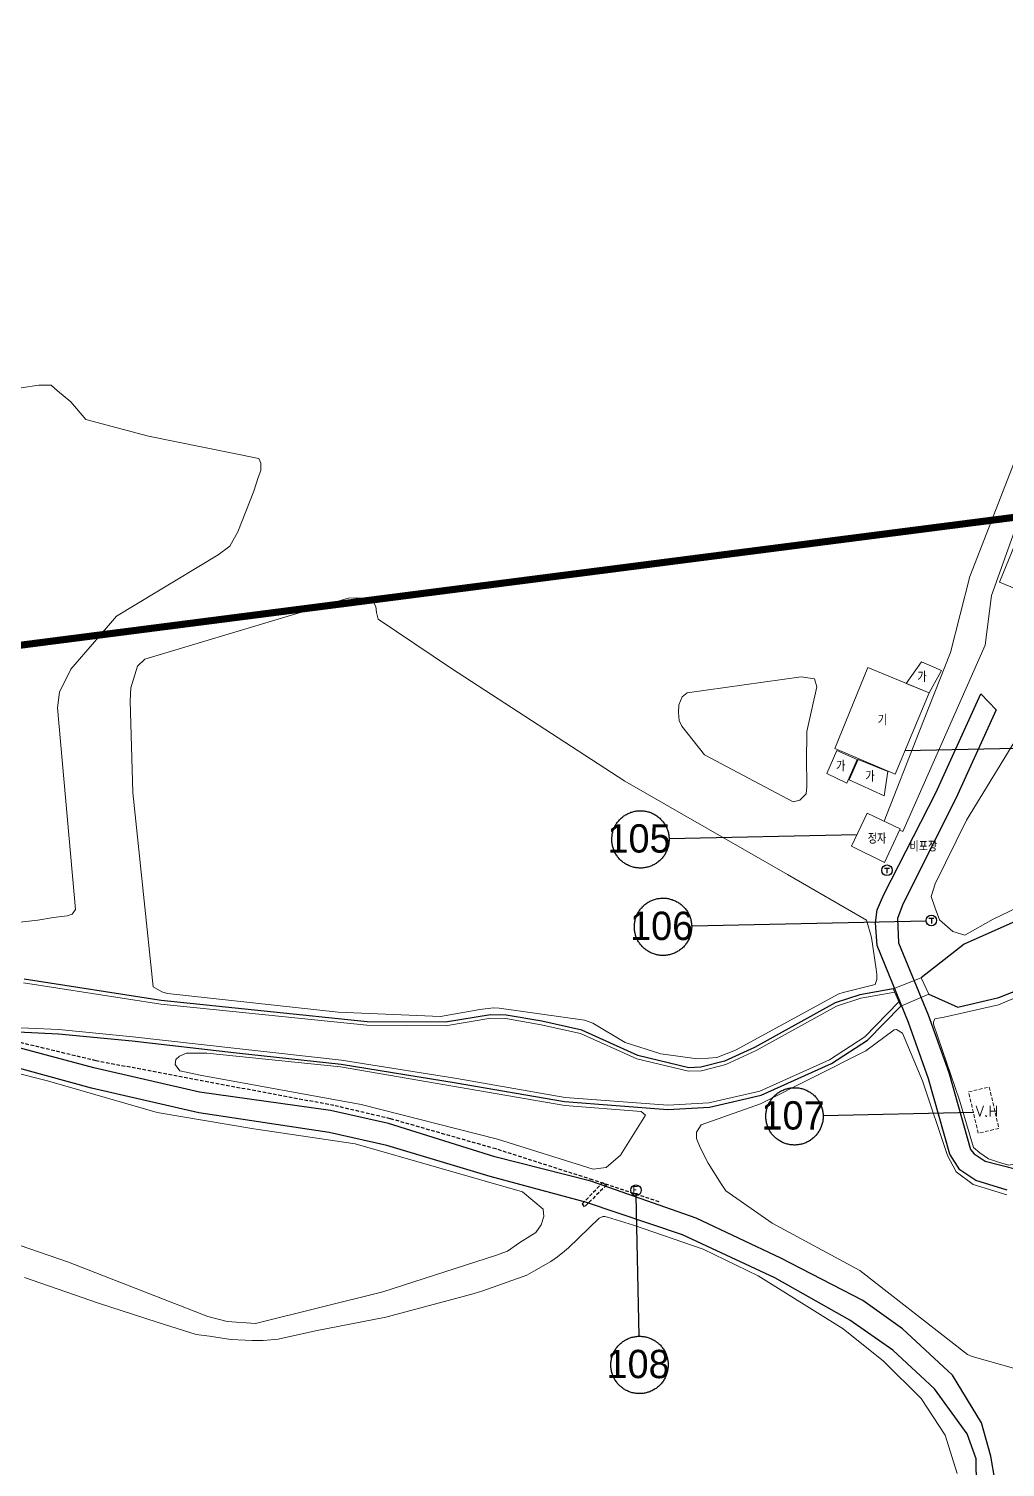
# Model space of a CAD drawing. Extents: x 296690 to 298491, y 586647 to 587790.
# Drawn here: x 296897.7 to 297035.7, y 587098.1 to 587301.4 of the extents above; entities that cross this region are included whole.
import ezdxf
from ezdxf.enums import TextEntityAlignment as Align

# ---------------------------------------------------------------- set-up
doc = ezdxf.new("R2010")
doc.units = 0
doc.header["$MEASUREMENT"] = 0
doc.linetypes.add('DASHED', pattern=[0.75, 0.5, -0.25])
doc.linetypes.add('PHANTOM2', pattern=[1.25, 0.625, -0.125, 0.125, -0.125, 0.125, -0.125])
for name, color, linetype in [('_0넘버링', 7, 'Continuous'), ('_조사구역', 6, 'Continuous'), ('가드레일', 114, 'Continuous'), ('도로_비포장', 27, 'Continuous'), ('도로_콘크리트', 7, 'Continuous'), ('석축_상단', 25, 'SUKCHUK'), ('수로(박스)', 5, 'DASHED'), ('전력주', 2, 'Continuous'), ('지형_상단', 7, 'SUNGJEULTO'), ('통신주', 2, 'Continuous'), ('현황 텍스트', 7, 'Continuous')]:
    doc.layers.add(name, color=color, linetype=linetype)
for name, color, linetype, lineweight in [('건물', 7, 'Continuous', 20), ('교량', 4, 'Continuous', 18), ('바닥재질', 254, 'Continuous', 20), ('밭', 3, 'Continuous', 18), ('석축_하단', 30, 'Continuous', 18)]:
    doc.layers.add(name, color=color, linetype=linetype, lineweight=lineweight)
doc.layers.add('도로_아스콘덧씌우기', color=2, linetype='Continuous', lineweight=20, true_color=0xebef0b)
doc.styles.add('GHS', font='simplex.shx', dxfattribs={"bigfont": 'ngsw.shx'})
doc.styles.add('JKS_FONT', font='', dxfattribs={"height": 1.5})
doc.styles.add('sks-ghs', font='romans.shx', dxfattribs={"bigfont": 'ghs.shx'})
doc.styles.get('JKS_FONT').set_extended_font_data('Expo M')
doc.linetypes.add('SUKCHUK', pattern='A,1,["V",sks-ghs,S=0.5,R=0,X=0.5,Y=0],0.25,["V",sks-ghs,S=0.5,R=0,X=0.5,Y=0],0.25,["V",sks-ghs,S=0.5,R=0,X=0.5,Y=0],1', length=2.5)
doc.linetypes.add('SUNGJEULTO', pattern='A,0.25,["|",sks-ghs,S=0.3,R=0,X=0.5,Y=0.1],0.55,["|",sks-ghs,S=0.15,R=0,X=0.5,Y=0.05],0.25', length=1.05)

# ---------------------------------------------------------------- blocks, each defined once
blk = doc.blocks.new('통신주')
at = {"layer": '통신주', "flags": 128}
for points in [[(-0.37, 0.31), (0.35, 0.31)], [(0, 0.31), (0, -0.42)]]:
    blk.add_lwpolyline(points, dxfattribs=at)
at = {"layer": '통신주'}
blk.add_circle((0, 0), 0.75, dxfattribs=at)
blk = doc.blocks.new('전력주')
at = {"layer": '전력주'}
blk.add_circle((0, 0), 0.75, dxfattribs=at)
at = {"layer": '전력주', "style": 'GHS'}
blk.add_text('E', height=1, rotation=359.9995, dxfattribs=at).set_placement((-0.5, -0.48))

msp = doc.modelspace()

# ---------------------------------------------------------------- linework, layer by layer
at = {"layer": '_0넘버링', "linetype": 'Continuous'}
for p, q in [((297014.76, 587187.48), (296988.24, 587186.91)), ((297024.56, 587175.27), (296991.43, 587174.56)), ((297031.24, 587148.23), (297010.01, 587147.78)), ((296983.54, 587136.5), (296983.97, 587116.62))]:
    msp.add_line(p, q, dxfattribs=at)
for points in [[(297021.56, 587199.38), (297041.65, 587199.81), (297047.92, 587199.95), (297048.06, 587193.62)], [(296980.14, 587186.74), (296980.14, 587186.88), (296980.14, 587187.02), (296980.15, 587187.16), (296980.17, 587187.3), (296980.19, 587187.44), (296980.21, 587187.58), (296980.24, 587187.72), (296980.27, 587187.86), (296980.31, 587187.99), (296980.35, 587188.13), (296980.4, 587188.26), (296980.45, 587188.39), (296980.51, 587188.52), (296980.57, 587188.65), (296980.64, 587188.77), (296980.71, 587188.9), (296980.78, 587189.02), (296980.86, 587189.13), (296980.94, 587189.25), (296981.03, 587189.36), (296981.12, 587189.47), (296981.22, 587189.57), (296981.31, 587189.68), (296981.41, 587189.77), (296981.52, 587189.87), (296981.63, 587189.96), (296981.74, 587190.05), (296981.85, 587190.13), (296981.97, 587190.21), (296982.09, 587190.29), (296982.21, 587190.36), (296982.34, 587190.43), (296982.46, 587190.49), (296982.59, 587190.55), (296982.72, 587190.6), (296982.85, 587190.65), (296982.99, 587190.69), (296983.12, 587190.73), (296983.26, 587190.77), (296983.4, 587190.8), (296983.54, 587190.82), (296983.68, 587190.84), (296983.82, 587190.86), (296983.96, 587190.87), (296984.1, 587190.87), (296984.24, 587190.87), (296984.38, 587190.87), (296984.53, 587190.86), (296984.67, 587190.85), (296984.81, 587190.83), (296984.95, 587190.8), (296985.08, 587190.77), (296985.22, 587190.74), (296985.36, 587190.7), (296985.49, 587190.66), (296985.62, 587190.61), (296985.76, 587190.56), (296985.89, 587190.5), (296986.01, 587190.44), (296986.14, 587190.37), (296986.26, 587190.3), (296986.38, 587190.23), (296986.5, 587190.15), (296986.61, 587190.07), (296986.72, 587189.98), (296986.83, 587189.89), (296986.94, 587189.8), (296987.04, 587189.7), (296987.14, 587189.6), (296987.23, 587189.49), (296987.33, 587189.39), (296987.41, 587189.27), (296987.5, 587189.16), (296987.58, 587189.04), (296987.65, 587188.92), (296987.72, 587188.8), (296987.79, 587188.68), (296987.85, 587188.55), (296987.91, 587188.42), (296987.96, 587188.29), (296988.01, 587188.16), (296988.06, 587188.02), (296988.1, 587187.89), (296988.13, 587187.75), (296988.16, 587187.61), (296988.19, 587187.47), (296988.21, 587187.33), (296988.22, 587187.19), (296988.23, 587187.05), (296988.24, 587186.91), (296988.24, 587186.77), (296988.23, 587186.63), (296988.22, 587186.49), (296988.21, 587186.35), (296988.19, 587186.21), (296988.17, 587186.07), (296988.14, 587185.93), (296988.1, 587185.79), (296988.07, 587185.66), (296988.02, 587185.52), (296987.98, 587185.39), (296987.92, 587185.26), (296987.87, 587185.13), (296987.8, 587185), (296987.74, 587184.87), (296987.67, 587184.75), (296987.59, 587184.63), (296987.52, 587184.51), (296987.43, 587184.4), (296987.35, 587184.29), (296987.26, 587184.18), (296987.16, 587184.07), (296987.06, 587183.97), (296986.96, 587183.87), (296986.86, 587183.78), (296986.75, 587183.69), (296986.64, 587183.6), (296986.52, 587183.52), (296986.41, 587183.44), (296986.29, 587183.36), (296986.17, 587183.29), (296986.04, 587183.22), (296985.91, 587183.16), (296985.79, 587183.1), (296985.66, 587183.05), (296985.52, 587183), (296985.39, 587182.96), (296985.25, 587182.92), (296985.12, 587182.88), (296984.98, 587182.85), (296984.84, 587182.83), (296984.7, 587182.81), (296984.56, 587182.79), (296984.42, 587182.78), (296984.28, 587182.77), (296984.13, 587182.77), (296983.99, 587182.78), (296983.85, 587182.79), (296983.71, 587182.8), (296983.57, 587182.82), (296983.43, 587182.84), (296983.29, 587182.87), (296983.16, 587182.91), (296983.02, 587182.95), (296982.89, 587182.99), (296982.75, 587183.04), (296982.62, 587183.09), (296982.49, 587183.15), (296982.36, 587183.21), (296982.24, 587183.27), (296982.12, 587183.34), (296982, 587183.42), (296981.88, 587183.5), (296981.76, 587183.58), (296981.65, 587183.67), (296981.54, 587183.76), (296981.44, 587183.85), (296981.34, 587183.95), (296981.24, 587184.05), (296981.14, 587184.15), (296981.05, 587184.26), (296980.96, 587184.37), (296980.88, 587184.49), (296980.8, 587184.6), (296980.73, 587184.72), (296980.65, 587184.85), (296980.59, 587184.97), (296980.52, 587185.1), (296980.47, 587185.23), (296980.41, 587185.36), (296980.36, 587185.49), (296980.32, 587185.62), (296980.28, 587185.76), (296980.25, 587185.9), (296980.22, 587186.04), (296980.19, 587186.17), (296980.17, 587186.31), (296980.16, 587186.45), (296980.14, 587186.6), (296980.14, 587186.74)], [(296983.33, 587174.39), (296983.33, 587174.53), (296983.33, 587174.67), (296983.34, 587174.81), (296983.36, 587174.95), (296983.38, 587175.09), (296983.4, 587175.23), (296983.43, 587175.37), (296983.46, 587175.51), (296983.5, 587175.64), (296983.54, 587175.78), (296983.59, 587175.91), (296983.64, 587176.04), (296983.7, 587176.17), (296983.76, 587176.3), (296983.83, 587176.42), (296983.9, 587176.55), (296983.97, 587176.67), (296984.05, 587176.78), (296984.13, 587176.9), (296984.22, 587177.01), (296984.31, 587177.12), (296984.41, 587177.22), (296984.5, 587177.33), (296984.6, 587177.43), (296984.71, 587177.52), (296984.82, 587177.61), (296984.93, 587177.7), (296985.04, 587177.78), (296985.16, 587177.86), (296985.28, 587177.94), (296985.4, 587178.01), (296985.53, 587178.08), (296985.65, 587178.14), (296985.78, 587178.2), (296985.91, 587178.25), (296986.05, 587178.3), (296986.18, 587178.34), (296986.32, 587178.38), (296986.45, 587178.42), (296986.59, 587178.45), (296986.73, 587178.47), (296986.87, 587178.49), (296987.01, 587178.51), (296987.15, 587178.52), (296987.29, 587178.52), (296987.43, 587178.52), (296987.57, 587178.52), (296987.72, 587178.51), (296987.86, 587178.5), (296988, 587178.48), (296988.14, 587178.45), (296988.27, 587178.42), (296988.41, 587178.39), (296988.55, 587178.35), (296988.68, 587178.31), (296988.82, 587178.26), (296988.95, 587178.21), (296989.08, 587178.15), (296989.2, 587178.09), (296989.33, 587178.02), (296989.45, 587177.95), (296989.57, 587177.88), (296989.69, 587177.8), (296989.8, 587177.72), (296989.92, 587177.63), (296990.02, 587177.54), (296990.13, 587177.45), (296990.23, 587177.35), (296990.33, 587177.25), (296990.43, 587177.14), (296990.52, 587177.04), (296990.6, 587176.92), (296990.69, 587176.81), (296990.77, 587176.69), (296990.84, 587176.57), (296990.91, 587176.45), (296990.98, 587176.33), (296991.04, 587176.2), (296991.1, 587176.07), (296991.15, 587175.94), (296991.2, 587175.81), (296991.25, 587175.67), (296991.29, 587175.54), (296991.32, 587175.4), (296991.35, 587175.26), (296991.38, 587175.12), (296991.4, 587174.98), (296991.41, 587174.84), (296991.42, 587174.7), (296991.43, 587174.56), (296991.43, 587174.42), (296991.42, 587174.28), (296991.42, 587174.14), (296991.4, 587174), (296991.38, 587173.86), (296991.36, 587173.72), (296991.33, 587173.58), (296991.3, 587173.44), (296991.26, 587173.31), (296991.21, 587173.17), (296991.17, 587173.04), (296991.11, 587172.91), (296991.06, 587172.78), (296990.99, 587172.65), (296990.93, 587172.53), (296990.86, 587172.4), (296990.78, 587172.28), (296990.71, 587172.16), (296990.62, 587172.05), (296990.54, 587171.94), (296990.45, 587171.83), (296990.35, 587171.72), (296990.25, 587171.62), (296990.15, 587171.52), (296990.05, 587171.43), (296989.94, 587171.34), (296989.83, 587171.25), (296989.72, 587171.17), (296989.6, 587171.09), (296989.48, 587171.01), (296989.36, 587170.94), (296989.23, 587170.87), (296989.11, 587170.81), (296988.98, 587170.75), (296988.85, 587170.7), (296988.71, 587170.65), (296988.58, 587170.61), (296988.44, 587170.57), (296988.31, 587170.53), (296988.17, 587170.5), (296988.03, 587170.48), (296987.89, 587170.46), (296987.75, 587170.44), (296987.61, 587170.43), (296987.47, 587170.43), (296987.32, 587170.42), (296987.18, 587170.43), (296987.04, 587170.44), (296986.9, 587170.45), (296986.76, 587170.47), (296986.62, 587170.5), (296986.48, 587170.52), (296986.35, 587170.56), (296986.21, 587170.6), (296986.08, 587170.64), (296985.94, 587170.69), (296985.81, 587170.74), (296985.68, 587170.8), (296985.55, 587170.86), (296985.43, 587170.92), (296985.31, 587170.99), (296985.19, 587171.07), (296985.07, 587171.15), (296984.95, 587171.23), (296984.84, 587171.32), (296984.73, 587171.41), (296984.63, 587171.5), (296984.53, 587171.6), (296984.43, 587171.7), (296984.33, 587171.81), (296984.24, 587171.91), (296984.15, 587172.02), (296984.07, 587172.14), (296983.99, 587172.26), (296983.92, 587172.37), (296983.84, 587172.5), (296983.78, 587172.62), (296983.72, 587172.75), (296983.66, 587172.88), (296983.6, 587173.01), (296983.55, 587173.14), (296983.51, 587173.28), (296983.47, 587173.41), (296983.44, 587173.55), (296983.41, 587173.69), (296983.38, 587173.83), (296983.36, 587173.96), (296983.35, 587174.11), (296983.34, 587174.25), (296983.33, 587174.39)], [(297001.91, 587147.61), (297001.91, 587147.75), (297001.91, 587147.89), (297001.92, 587148.03), (297001.94, 587148.17), (297001.96, 587148.31), (297001.98, 587148.45), (297002.01, 587148.59), (297002.04, 587148.73), (297002.08, 587148.86), (297002.12, 587149), (297002.17, 587149.13), (297002.22, 587149.26), (297002.28, 587149.39), (297002.34, 587149.52), (297002.41, 587149.64), (297002.48, 587149.77), (297002.55, 587149.89), (297002.63, 587150), (297002.71, 587150.12), (297002.8, 587150.23), (297002.89, 587150.34), (297002.98, 587150.44), (297003.08, 587150.55), (297003.18, 587150.64), (297003.29, 587150.74), (297003.4, 587150.83), (297003.51, 587150.92), (297003.62, 587151), (297003.74, 587151.08), (297003.86, 587151.16), (297003.98, 587151.23), (297004.1, 587151.29), (297004.23, 587151.36), (297004.36, 587151.41), (297004.49, 587151.47), (297004.62, 587151.52), (297004.76, 587151.56), (297004.89, 587151.6), (297005.03, 587151.64), (297005.17, 587151.67), (297005.31, 587151.69), (297005.45, 587151.71), (297005.59, 587151.73), (297005.73, 587151.74), (297005.87, 587151.74), (297006.01, 587151.74), (297006.15, 587151.74), (297006.29, 587151.73), (297006.44, 587151.71), (297006.58, 587151.7), (297006.72, 587151.67), (297006.85, 587151.64), (297006.99, 587151.61), (297007.13, 587151.57), (297007.26, 587151.53), (297007.39, 587151.48), (297007.53, 587151.43), (297007.66, 587151.37), (297007.78, 587151.31), (297007.91, 587151.24), (297008.03, 587151.17), (297008.15, 587151.1), (297008.27, 587151.02), (297008.38, 587150.94), (297008.49, 587150.85), (297008.6, 587150.76), (297008.71, 587150.67), (297008.81, 587150.57), (297008.91, 587150.47), (297009, 587150.36), (297009.1, 587150.25), (297009.18, 587150.14), (297009.27, 587150.03), (297009.35, 587149.91), (297009.42, 587149.79), (297009.49, 587149.67), (297009.56, 587149.55), (297009.62, 587149.42), (297009.68, 587149.29), (297009.73, 587149.16), (297009.78, 587149.03), (297009.83, 587148.89), (297009.87, 587148.76), (297009.9, 587148.62), (297009.93, 587148.48), (297009.96, 587148.34), (297009.98, 587148.2), (297009.99, 587148.06), (297010, 587147.92), (297010.01, 587147.78), (297010.01, 587147.64), (297010, 587147.5), (297009.99, 587147.36), (297009.98, 587147.22), (297009.96, 587147.08), (297009.94, 587146.94), (297009.91, 587146.8), (297009.87, 587146.66), (297009.84, 587146.52), (297009.79, 587146.39), (297009.74, 587146.26), (297009.69, 587146.13), (297009.64, 587146), (297009.57, 587145.87), (297009.51, 587145.74), (297009.44, 587145.62), (297009.36, 587145.5), (297009.28, 587145.38), (297009.2, 587145.27), (297009.12, 587145.16), (297009.03, 587145.05), (297008.93, 587144.94), (297008.83, 587144.84), (297008.73, 587144.74), (297008.63, 587144.65), (297008.52, 587144.56), (297008.41, 587144.47), (297008.29, 587144.38), (297008.18, 587144.3), (297008.06, 587144.23), (297007.94, 587144.16), (297007.81, 587144.09), (297007.68, 587144.03), (297007.56, 587143.97), (297007.42, 587143.92), (297007.29, 587143.87), (297007.16, 587143.82), (297007.02, 587143.78), (297006.88, 587143.75), (297006.75, 587143.72), (297006.61, 587143.7), (297006.47, 587143.67), (297006.33, 587143.66), (297006.19, 587143.65), (297006.04, 587143.64), (297005.9, 587143.64), (297005.76, 587143.65), (297005.62, 587143.66), (297005.48, 587143.67), (297005.34, 587143.69), (297005.2, 587143.71), (297005.06, 587143.74), (297004.93, 587143.78), (297004.79, 587143.82), (297004.65, 587143.86), (297004.52, 587143.91), (297004.39, 587143.96), (297004.26, 587144.02), (297004.13, 587144.08), (297004.01, 587144.14), (297003.89, 587144.21), (297003.77, 587144.29), (297003.65, 587144.37), (297003.53, 587144.45), (297003.42, 587144.54), (297003.31, 587144.63), (297003.21, 587144.72), (297003.11, 587144.82), (297003.01, 587144.92), (297002.91, 587145.02), (297002.82, 587145.13), (297002.73, 587145.24), (297002.65, 587145.36), (297002.57, 587145.47), (297002.49, 587145.59), (297002.42, 587145.72), (297002.36, 587145.84), (297002.29, 587145.97), (297002.24, 587146.1), (297002.18, 587146.23), (297002.13, 587146.36), (297002.09, 587146.49), (297002.05, 587146.63), (297002.02, 587146.77), (297001.99, 587146.9), (297001.96, 587147.04), (297001.94, 587147.18), (297001.92, 587147.32), (297001.91, 587147.46), (297001.91, 587147.61)], [(296980, 587112.48), (296980, 587112.62), (296980.01, 587112.76), (296980.02, 587112.9), (296980.03, 587113.04), (296980.05, 587113.18), (296980.08, 587113.32), (296980.1, 587113.46), (296980.14, 587113.6), (296980.18, 587113.74), (296980.22, 587113.87), (296980.27, 587114), (296980.32, 587114.13), (296980.38, 587114.26), (296980.44, 587114.39), (296980.5, 587114.52), (296980.57, 587114.64), (296980.65, 587114.76), (296980.73, 587114.88), (296980.81, 587114.99), (296980.9, 587115.1), (296980.99, 587115.21), (296981.08, 587115.32), (296981.18, 587115.42), (296981.28, 587115.52), (296981.38, 587115.61), (296981.49, 587115.7), (296981.6, 587115.79), (296981.72, 587115.87), (296981.83, 587115.95), (296981.95, 587116.03), (296982.08, 587116.1), (296982.2, 587116.17), (296982.33, 587116.23), (296982.46, 587116.29), (296982.59, 587116.34), (296982.72, 587116.39), (296982.85, 587116.43), (296982.99, 587116.47), (296983.13, 587116.51), (296983.27, 587116.54), (296983.4, 587116.56), (296983.54, 587116.58), (296983.68, 587116.6), (296983.83, 587116.61), (296983.97, 587116.62), (296984.11, 587116.62), (296984.25, 587116.61), (296984.39, 587116.6), (296984.53, 587116.59), (296984.67, 587116.57), (296984.81, 587116.55), (296984.95, 587116.52), (296985.09, 587116.48), (296985.22, 587116.44), (296985.36, 587116.4), (296985.49, 587116.35), (296985.62, 587116.3), (296985.75, 587116.24), (296985.88, 587116.18), (296986, 587116.12), (296986.13, 587116.05), (296986.25, 587115.97), (296986.36, 587115.89), (296986.48, 587115.81), (296986.59, 587115.72), (296986.7, 587115.63), (296986.8, 587115.54), (296986.91, 587115.44), (296987, 587115.34), (296987.1, 587115.24), (296987.19, 587115.13), (296987.28, 587115.02), (296987.36, 587114.9), (296987.44, 587114.79), (296987.52, 587114.67), (296987.59, 587114.54), (296987.66, 587114.42), (296987.72, 587114.29), (296987.78, 587114.16), (296987.83, 587114.03), (296987.88, 587113.9), (296987.92, 587113.77), (296987.96, 587113.63), (296988, 587113.49), (296988.03, 587113.35), (296988.05, 587113.22), (296988.07, 587113.08), (296988.09, 587112.94), (296988.1, 587112.79), (296988.1, 587112.65), (296988.1, 587112.51), (296988.1, 587112.37), (296988.09, 587112.23), (296988.08, 587112.09), (296988.06, 587111.95), (296988.03, 587111.81), (296988, 587111.67), (296987.97, 587111.53), (296987.93, 587111.4), (296987.89, 587111.26), (296987.84, 587111.13), (296987.79, 587111), (296987.73, 587110.87), (296987.67, 587110.74), (296987.6, 587110.62), (296987.53, 587110.49), (296987.46, 587110.37), (296987.38, 587110.26), (296987.3, 587110.14), (296987.21, 587110.03), (296987.12, 587109.92), (296987.03, 587109.82), (296986.93, 587109.71), (296986.83, 587109.62), (296986.72, 587109.52), (296986.62, 587109.43), (296986.5, 587109.34), (296986.39, 587109.26), (296986.27, 587109.18), (296986.15, 587109.1), (296986.03, 587109.03), (296985.91, 587108.96), (296985.78, 587108.9), (296985.65, 587108.84), (296985.52, 587108.79), (296985.39, 587108.74), (296985.25, 587108.7), (296985.12, 587108.66), (296984.98, 587108.62), (296984.84, 587108.59), (296984.7, 587108.57), (296984.56, 587108.55), (296984.42, 587108.53), (296984.28, 587108.52), (296984.14, 587108.52), (296984, 587108.52), (296983.86, 587108.52), (296983.72, 587108.53), (296983.58, 587108.54), (296983.44, 587108.56), (296983.3, 587108.59), (296983.16, 587108.62), (296983.02, 587108.65), (296982.89, 587108.69), (296982.75, 587108.73), (296982.62, 587108.78), (296982.49, 587108.83), (296982.36, 587108.89), (296982.23, 587108.95), (296982.1, 587109.02), (296981.98, 587109.09), (296981.86, 587109.16), (296981.74, 587109.24), (296981.63, 587109.32), (296981.52, 587109.41), (296981.41, 587109.5), (296981.3, 587109.59), (296981.2, 587109.69), (296981.1, 587109.79), (296981.01, 587109.9), (296980.92, 587110), (296980.83, 587110.12), (296980.75, 587110.23), (296980.67, 587110.35), (296980.59, 587110.47), (296980.52, 587110.59), (296980.45, 587110.71), (296980.39, 587110.84), (296980.33, 587110.97), (296980.28, 587111.1), (296980.23, 587111.23), (296980.19, 587111.37), (296980.15, 587111.5), (296980.11, 587111.64), (296980.08, 587111.78), (296980.06, 587111.92), (296980.04, 587112.06), (296980.02, 587112.2), (296980.01, 587112.34), (296980, 587112.48)]]:
    msp.add_lwpolyline(points, dxfattribs=at)
at = {"layer": '_조사구역', "color": 1, "linetype": 'PHANTOM2', "ltscale": 10, "const_width": 1, "flags": 128}
msp.add_lwpolyline([(296888.84, 587577.29), (296916.15, 587564.87), (296917.16, 587546.98), (296944.06, 587499.88), (296962.64, 587506.35), (296964.44, 587470.58), (296997.02, 587434.8), (296987.35, 587416.46), (297013.51, 587382.87), (297017.84, 587370.08), (297028.94, 587352.6), (297029.92, 587342.81), (297037.31, 587334.59), (297040.56, 587314.96), (297070.47, 587308.46), (297100.62, 587240.51), (296816.88, 587204.01), (296810.03, 587153.67), (296842.85, 587123.71), (296813.17, 587102.47), (296801.87, 587080.63), (296792.42, 587066.55), (296780.99, 587053.96), (296729.3, 587013.64), (296789.94, 586992.35), (296824.61, 587004.26), (296850.23, 586942.24), (296893.72, 586957.02), (296943.19, 587021.67), (296972.09, 586999.95), (296987, 586998.05), (297023.23, 586997.93), (297046.89, 586904.34), (297072.38, 586919.28), (297092.13, 586914.81), (297140.05, 586929.39), (297161.26, 587039.31), (297169.67, 587043.4), (297143.69, 587095.58), (297202.29, 587171.68), (297208.17, 587171.56), (297223.3, 587185.23), (297231.66, 587208.89), (297261.64, 587209.69), (297274.46, 587204.56), (297288.68, 587207.29), (297312.55, 587205.4), (297330.39, 587243.47), (297352.25, 587274.95), (297366.21, 587284.27), (297417.02, 587287.72), (297445.1, 587268.3), (297503.61, 587227.81), (297523.96, 587277.06), (297579.61, 587285.31), (297639.29, 587334.83), (297716.69, 587369.95), (297740.28, 587286.16), (297825.46, 587201.84), (297873.06, 587112.59), (297985.44, 587163.71), (298083.12, 587194.83), (298077.66, 587264.11), (298068.85, 587288.67), (298075.49, 587302.92), (298064.34, 587344.33), (298031.59, 587377.11), (298044.64, 587441.82), (298042.94, 587499.78), (298028.92, 587538.45), (298039.34, 587564.95), (298043.46, 587576.46), (298029.63, 587619.83), (298018.44, 587640.96), (298021.43, 587663.04), (298018.74, 587675.87), (298016.58, 587686.14), (298003.66, 587699.07), (297992.44, 587709.1), (297988.83, 587725.13), (297944.08, 587728.99), (297800.52, 587643.82), (297772.38, 587662.14), (297757.38, 587592.19), (297693.21, 587575.36), (297656.54, 587574.02), (297572.22, 587570.95), (297613.4, 587635.68), (297629.04, 587661.26), (297639.97, 587676.97), (297661.05, 587707.24), (297598.57, 587775.35), (297577.8, 587771.53), (297529.25, 587759.19), (297490.27, 587737.05), (297479.32, 587721.33), (297454.97, 587717.47), (297250.91, 587692.79), (297212.29, 587661.66), (297187.56, 587688.51), (297176.05, 587696.22), (297149.46, 587697.29), (297117.93, 587719.01), (297086.05, 587732.64), (297066.45, 587740.82), (297055.85, 587761.22), (297045.64, 587752.78), (296998.56, 587747.18), (296975.92, 587745.76), (296966.62, 587742.51), (296946.71, 587733.47), (296916.68, 587715.59), (296875.89, 587729.39), (296872.69, 587730.05), (296872.4, 587730.11), (296864.88, 587731.65), (296743.31, 587733.69), (296691.62, 587698.85), (296718.09, 587653.84), (296730.15, 587649.14), (296737.49, 587637.8), (296758.71, 587639.51), (296767.47, 587630.15), (296786.92, 587626.97), (296789.39, 587586.73), (296810.55, 587586.52), (296815.91, 587576.91), (296842.39, 587563.91), (296888.84, 587577.29)], dxfattribs=at)
at = {"layer": '가드레일', "linetype": 'DASHED'}
for p, q in [((296907.25, 587155.54), (296888.16, 587160.13)), ((296921.68, 587152.8), (296907.25, 587155.54)), ((296940.88, 587149.22), (296921.68, 587152.8)), ((296948.82, 587147.36), (296940.88, 587149.22)), ((296963.78, 587143.08), (296948.82, 587147.36)), ((296977.41, 587138.72), (296963.78, 587143.08)), ((296986.84, 587135.62), (296977.41, 587138.72))]:
    msp.add_line(p, q, dxfattribs=at)
at = {"layer": '건물'}
for points in [[(297054.39, 587244.28), (297044.21, 587219.34), (297034.91, 587223.19), (297045.18, 587248.29), (297054.39, 587244.28)], [(297023.89, 587211.93), (297021.75, 587208.87), (297024.97, 587207.54), (297026.71, 587210.71), (297023.89, 587211.93)], [(297024.97, 587207.54), (297020.17, 587196.05), (297011.64, 587199.65), (297016.32, 587211.11), (297024.97, 587207.54)], [(297014.81, 587198.12), (297013.35, 587194.76), (297010.51, 587196.13), (297011.95, 587199.38), (297014.81, 587198.12)], [(297019.15, 587196.41), (297018.62, 587193), (297013.68, 587195.26), (297014.98, 587198.1), (297019.15, 587196.41)], [(297020.9, 587188.31), (297018.66, 587183.57), (297014, 587185.88), (297016.23, 587190.55), (297020.9, 587188.31)]]:
    msp.add_lwpolyline(points, dxfattribs=at)
at = {"layer": '건물', "linetype": 'DASHED'}
msp.add_lwpolyline([(297031.92, 587145.31), (297030.56, 587151.16), (297033.49, 587151.83), (297034.84, 587145.99), (297031.92, 587145.31)], dxfattribs=at)
at = {"layer": '교량'}
msp.add_lwpolyline([(297023.88, 587167.28), (297019.91, 587165.71), (297020.97, 587163.28), (297024.92, 587164.95), (297023.88, 587167.28)], dxfattribs=at)
at = {"layer": '도로_비포장'}
for p, q in [((297025.91, 587193.38), (297032.3, 587207.37)), ((297032.3, 587207.37), (297034.48, 587205.14)), ((297034.48, 587205.14), (297028.75, 587192.59)), ((297018.58, 587179.02), (297025.91, 587193.38)), ((297028.75, 587192.59), (297021.26, 587177.66)), ((297017.64, 587176.85), (297018.58, 587179.02)), ((297021.26, 587177.66), (297020.51, 587175.66)), ((297017.41, 587175.04), (297017.64, 587176.85)), ((297017.66, 587171.84), (297017.41, 587175.04)), ((297020.51, 587175.66), (297020.64, 587172.23)), ((297022.07, 587160.97), (297017.66, 587171.84)), ((297020.64, 587172.23), (297024.86, 587162.05)), ((297024.9, 587152.99), (297022.07, 587160.97)), ((297024.86, 587162.05), (297027.76, 587153.9)), ((297027.89, 587142.36), (297024.9, 587152.99)), ((297027.76, 587153.9), (297030.85, 587143)), ((297030.85, 587143), (297031.34, 587142.39)), ((297031.34, 587142.39), (297032.89, 587141.36)), ((297029.31, 587140.14), (297027.89, 587142.36)), ((297032.89, 587141.36), (297037.15, 587140.29)), ((297031.59, 587138.62), (297029.31, 587140.14)), ((297036.02, 587137.26), (297031.59, 587138.62))]:
    msp.add_line(p, q, dxfattribs=at)
at = {"layer": '도로_아스콘덧씌우기'}
for points in [[(297018.64, 587189.4), (297023.59, 587202), (297028.02, 587213.25), (297030.75, 587223.98), (297041.07, 587250.5), (297048.23, 587270.95), (297051.3, 587276.45), (297056.36, 587283.51), (297057.13, 587285.79), (297057.96, 587287.27), (297057.92, 587288.91)], [(297020.83, 587188.15), (297021.29, 587187.96), (297032.9, 587214.26), (297033.8, 587221.29), (297043.89, 587249.48), (297050.98, 587269.71), (297053.8, 587274.78), (297058.96, 587281.22), (297060.25, 587282), (297062.18, 587281.92), (297063.62, 587281.07)]]:
    msp.add_lwpolyline(points, dxfattribs=at)
at = {"layer": '도로_콘크리트'}
for points in [[(297034.31, 587096.08), (297033.71, 587099.7), (297032.38, 587104.41), (297028.27, 587111.13), (297021.23, 587117.68), (297015.62, 587121.65), (297004.04, 587127.66), (296992.04, 587133.29), (296977.2, 587138.54), (296963.61, 587141.95), (296948.57, 587146.68), (296940.38, 587148.51), (296921.88, 587151.13), (296906.96, 587154.55), (296888.07, 587159.6)], [(297031.67, 587095.5), (297031.64, 587099.31), (297030.38, 587102.82), (297025.76, 587109.18), (297019.86, 587114.64), (297013.76, 587118.89), (297003.16, 587124.88), (296990.14, 587130.97), (296976.43, 587135.57), (296962.97, 587139.21), (296948.36, 587143.55), (296940.22, 587145.4), (296921.78, 587148.19), (296906.63, 587151.66), (296887.51, 587156.89)]]:
    msp.add_lwpolyline(points, dxfattribs=at)
at = {"layer": '밭'}
for points in [[(296891.62, 587249.87), (296899.17, 587251.02), (296900.89, 587250.99), (296901.82, 587250.22), (296903.68, 587248.64), (296905.82, 587246.14), (296914.66, 587243.79), (296930.25, 587240.64), (296930.56, 587239.98), (296930.55, 587238.95), (296930.16, 587237.95), (296929.55, 587236.01), (296927.3, 587230.26), (296926.15, 587228.25), (296924.49, 587227.05), (296910.14, 587218.36), (296907.03, 587214.75), (296903.7, 587210.89), (296902.11, 587207.62), (296901.82, 587205.42), (296904.36, 587176.94), (296903.87, 587176.25), (296903.17, 587176.03), (296901.26, 587175.8), (296899.02, 587175.42), (296895.21, 587174.98)], [(297012.21, 587164.99), (296997.62, 587157.02), (296995, 587156.03), (296993.8, 587155.91), (296992.25, 587155.83), (296987.06, 587156.54), (296982.05, 587158.13), (296977.48, 587160.84), (296976.26, 587161.27), (296964.23, 587162.98), (296963.42, 587163.01), (296961.48, 587162.8), (296955.93, 587161.81), (296941.45, 587162.4), (296917.33, 587165.05), (296916.57, 587165.27), (296915.32, 587165.97), (296912.46, 587193.46), (296912.06, 587206.42), (296912.18, 587208.22), (296913.1, 587211.29), (296914.17, 587212.28), (296942.87, 587220.91), (296944.13, 587220.95), (296945.33, 587220.86), (296946.34, 587220.58), (296946.8, 587219.73), (296946.88, 587218.86), (296947.11, 587217.92), (296957.49, 587210.98), (296981.96, 587195.05), (297004.97, 587181.85), (297016.12, 587175.4), (297016.83, 587172.96), (297017.5, 587168.48), (297017.59, 587167.75), (297017.6, 587167.03), (297017.36, 587166.31), (297012.83, 587165.19), (297012.21, 587164.99)], [(297006.7, 587192.39), (297005.77, 587192.15), (296993.23, 587198.76), (296990.03, 587202.82), (296989.64, 587203.61), (296989.58, 587204.75), (296989.61, 587205.84), (296990.09, 587206.99), (296990.78, 587207.51), (297006.9, 587209.78), (297008.8, 587209.53), (297009.1, 587208.38), (297007.72, 587202.05), (297007.67, 587197.68), (297007.7, 587195.05), (297007.71, 587194.24), (297007.63, 587193.28), (297006.7, 587192.39)], [(297034.02, 587175.55), (297030.03, 587173.31), (297028.35, 587173.83), (297026.44, 587175.47), (297025.82, 587177.09), (297025.27, 587178.76), (297025.85, 587180.56), (297030.28, 587189.52), (297038.53, 587203.01), (297039.36, 587203.78), (297042.48, 587203.09), (297061.15, 587191.75), (297057.98, 587187.39), (297050.42, 587183.4), (297034.02, 587175.55)], [(297052.51, 587143.6), (297044.04, 587142.21), (297038.68, 587141.24), (297036.18, 587140.8), (297034.77, 587141.2), (297033.39, 587141.69), (297032.15, 587142.53), (297031.25, 587143.29), (297029.28, 587150), (297025.59, 587160.73), (297025.58, 587160.99), (297025.81, 587161.47), (297027.13, 587161.72), (297034.81, 587163.47), (297047.99, 587168.99), (297052.51, 587143.6)], [(296873.12, 587159.57), (296900.4, 587152.73), (296915.87, 587148.22), (296929.57, 587145.91), (296943.89, 587143.81), (296967.52, 587137.05), (296970.43, 587134.6), (296970.54, 587133.52)], [(297036.9, 587112.09), (297031.07, 587113.76), (297030.43, 587114.02), (297015.21, 587125.92), (297002.81, 587132.62), (296996.27, 587137.19), (296995.6, 587138.15), (296993.74, 587141.09), (296992.63, 587143.31), (296992.09, 587144.55), (296992.11, 587145.48), (296992.75, 587146.48), (297001.17, 587149.47), (297016.04, 587156.94), (297020.05, 587159.9), (297020.36, 587159.98), (297021.2, 587159.45), (297024.04, 587152.69), (297027.56, 587142.15), (297028.79, 587139.83), (297031.21, 587138.05), (297035.96, 587136.62)], [(296981.35, 587142.21), (296979.36, 587140.45), (296977.53, 587140.22), (296964, 587144.45), (296944.73, 587149.36), (296921.96, 587153.52), (296919.1, 587154.1), (296918.45, 587155.04), (296918.52, 587155.73), (296919.07, 587156.21), (296920.06, 587156.64), (296922.93, 587156.64), (296941.82, 587154.68), (296973.5, 587149.24), (296984.27, 587148.37), (296984.89, 587147.84), (296981.35, 587142.21)], [(296970.54, 587133.52), (296970.14, 587132.37), (296969.4, 587131.26), (296967.13, 587129.85), (296965.42, 587128.64), (296963.7, 587128.03), (296947.77, 587122.9), (296929.79, 587118.42), (296925.78, 587118.72), (296923.06, 587119.41), (296903.37, 587127.07), (296890.88, 587131.38)], [(296897.14, 587124.94), (296907.6, 587121.29), (296915.9, 587118.61), (296921.41, 587116.89), (296923.29, 587116.62), (296926.28, 587116.18), (296928.34, 587116.09), (296929.32, 587116.03), (296930.89, 587116.04), (296931.97, 587116.1), (296933, 587116.19), (296938.26, 587117.38), (296948.21, 587119.3), (296959.13, 587122.23), (296960.67, 587122.67), (296961.93, 587123.03), (296968.15, 587125.27), (296969.14, 587125.81), (296971.53, 587127.18), (296972.46, 587127.85), (296973.45, 587128.63), (296974.01, 587129.11), (296978.37, 587133.32), (296978.89, 587133.54), (296979.17, 587133.54), (296979.51, 587133.46), (296983.19, 587132.34), (296993.04, 587128.93), (297000.83, 587125.16), (297012.82, 587117.69), (297018.53, 587113.08), (297023.87, 587107.82), (297027.26, 587102.64), (297028.96, 587097.23)]]:
    msp.add_lwpolyline(points, dxfattribs=at)
at = {"layer": '석축_상단'}
for p, q in [((296916.48, 587164.04), (296897.09, 587167.06)), ((297015.21, 587164.85), (297011.69, 587163.71)), ((297019.91, 587165.71), (297015.21, 587164.85)), ((296945.56, 587161.07), (296916.48, 587164.04)), ((297011.69, 587163.71), (297000.3, 587157.44)), ((297016.29, 587158.47), (297020.97, 587163.28)), ((296956.62, 587161.01), (296945.56, 587161.07)), ((296963.01, 587162.05), (296956.62, 587161.01)), ((296965.21, 587162.01), (296963.01, 587162.05)), ((296970.26, 587161.13), (296965.21, 587162.01)), ((296975.89, 587159.89), (296970.26, 587161.13)), ((296891.93, 587159.83), (296901.97, 587159.34)), ((296901.97, 587159.34), (296912.38, 587158.34)), ((296983.84, 587156.29), (296975.89, 587159.89)), ((296912.38, 587158.34), (296927.09, 587156.68)), ((296927.09, 587156.68), (296941.88, 587155.05)), ((297000.3, 587157.44), (296996.09, 587155.51)), ((297011.21, 587155.16), (297016.29, 587158.47)), ((296941.88, 587155.05), (296958.13, 587152.44)), ((296991.04, 587154.56), (296983.84, 587156.29)), ((296992.74, 587154.63), (296991.04, 587154.56)), ((296996.09, 587155.51), (296992.74, 587154.63)), ((297001.27, 587150.68), (297011.21, 587155.16)), ((296958.13, 587152.44), (296973.45, 587149.78)), ((296993.95, 587148.98), (297001.27, 587150.68)), ((296973.45, 587149.78), (296988.06, 587148.66)), ((296988.06, 587148.66), (296993.95, 587148.98))]:
    msp.add_line(p, q, dxfattribs=at)
at = {"layer": '석축_하단'}
for p, q in [((296916.42, 587163.54), (296897, 587166.56)), ((297020.12, 587165.24), (297015.33, 587164.37)), ((296945.53, 587160.57), (296916.42, 587163.54)), ((297011.89, 587163.25), (297000.52, 587156.99)), ((297015.33, 587164.37), (297011.89, 587163.25)), ((297020.71, 587163.87), (297015.91, 587158.94)), ((296963.05, 587161.55), (296956.66, 587160.5)), ((296965.16, 587161.51), (296963.05, 587161.55)), ((296970.16, 587160.64), (296965.16, 587161.51)), ((296902.01, 587159.94), (296892.02, 587160.43)), ((296912.44, 587158.93), (296902.01, 587159.94)), ((296927.16, 587157.28), (296912.44, 587158.93)), ((296956.66, 587160.5), (296945.53, 587160.57)), ((296975.73, 587159.41), (296970.16, 587160.64)), ((296983.68, 587155.81), (296975.73, 587159.41)), ((297015.91, 587158.94), (297010.92, 587155.69)), ((296941.96, 587155.65), (296927.16, 587157.28)), ((297000.52, 587156.99), (296996.26, 587155.04)), ((296958.23, 587153.04), (296941.96, 587155.65)), ((296990.99, 587154.06), (296983.68, 587155.81)), ((296996.26, 587155.04), (296992.81, 587154.13)), ((297010.92, 587155.69), (297001.07, 587151.25)), ((296973.53, 587150.37), (296958.23, 587153.04)), ((296992.81, 587154.13), (296990.99, 587154.06)), ((297001.07, 587151.25), (296993.87, 587149.58)), ((296988.07, 587149.26), (296973.53, 587150.37)), ((296993.87, 587149.58), (296988.07, 587149.26))]:
    msp.add_line(p, q, dxfattribs=at)
at = {"layer": '수로(박스)'}
msp.add_lwpolyline([(296975.97, 587135.33), (296978.83, 587138.33), (296979.41, 587137.99), (296976.29, 587134.92), (296975.97, 587135.33)], dxfattribs=at)
at = {"layer": '지형_상단'}
for p, q in [((297046.39, 587179.32), (297029.95, 587172.03)), ((297029.95, 587172.03), (297023.88, 587167.28)), ((297034.82, 587164.48), (297047.56, 587169.51)), ((297024.92, 587164.95), (297029.05, 587163.14)), ((297029.05, 587163.14), (297034.82, 587164.48))]:
    msp.add_line(p, q, dxfattribs=at)

# ---------------------------------------------------------------- block references
at = {"layer": '전력주'}
msp.add_blockref('전력주', (296983.56, 587137.25), dxfattribs=at)
at = {"layer": '통신주'}
for p in [(297019.03, 587182.46), (297025.3, 587175.37)]:
    msp.add_blockref('통신주', p, dxfattribs=at)

# ---------------------------------------------------------------- texts
at = {"layer": '_0넘버링', "style": 'JKS_FONT'}
for s, p in [('105', (296983.99, 587186.96)), ('106', (296987.18, 587174.61)), ('107', (297005.76, 587147.83)), ('108', (296983.86, 587112.7))]:
    msp.add_text(s, height=4, dxfattribs=at).set_placement(p, align=Align.MIDDLE_CENTER)
at = {"layer": '바닥재질', "insert": (297022.2, 587185.11), "char_height": 1.5, "attachment_point": 7, "style": 'GHS'}
msp.add_mtext('비포장', dxfattribs=at)
at = {"layer": '현황 텍스트', "char_height": 1.5, "attachment_point": 7, "style": 'GHS'}
for s, insert in [('가', (297023.34, 587209.05)), ('기', (297017.73, 587202.96)), ('가', (297011.84, 587196.45)), ('가', (297015.98, 587194.99)), ('정자', (297016.31, 587186.21)), ('V.H', (297031.56, 587147.66))]:
    msp.add_mtext(s, dxfattribs=dict(at, insert=insert))

doc.saveas('drawing.dxf')
